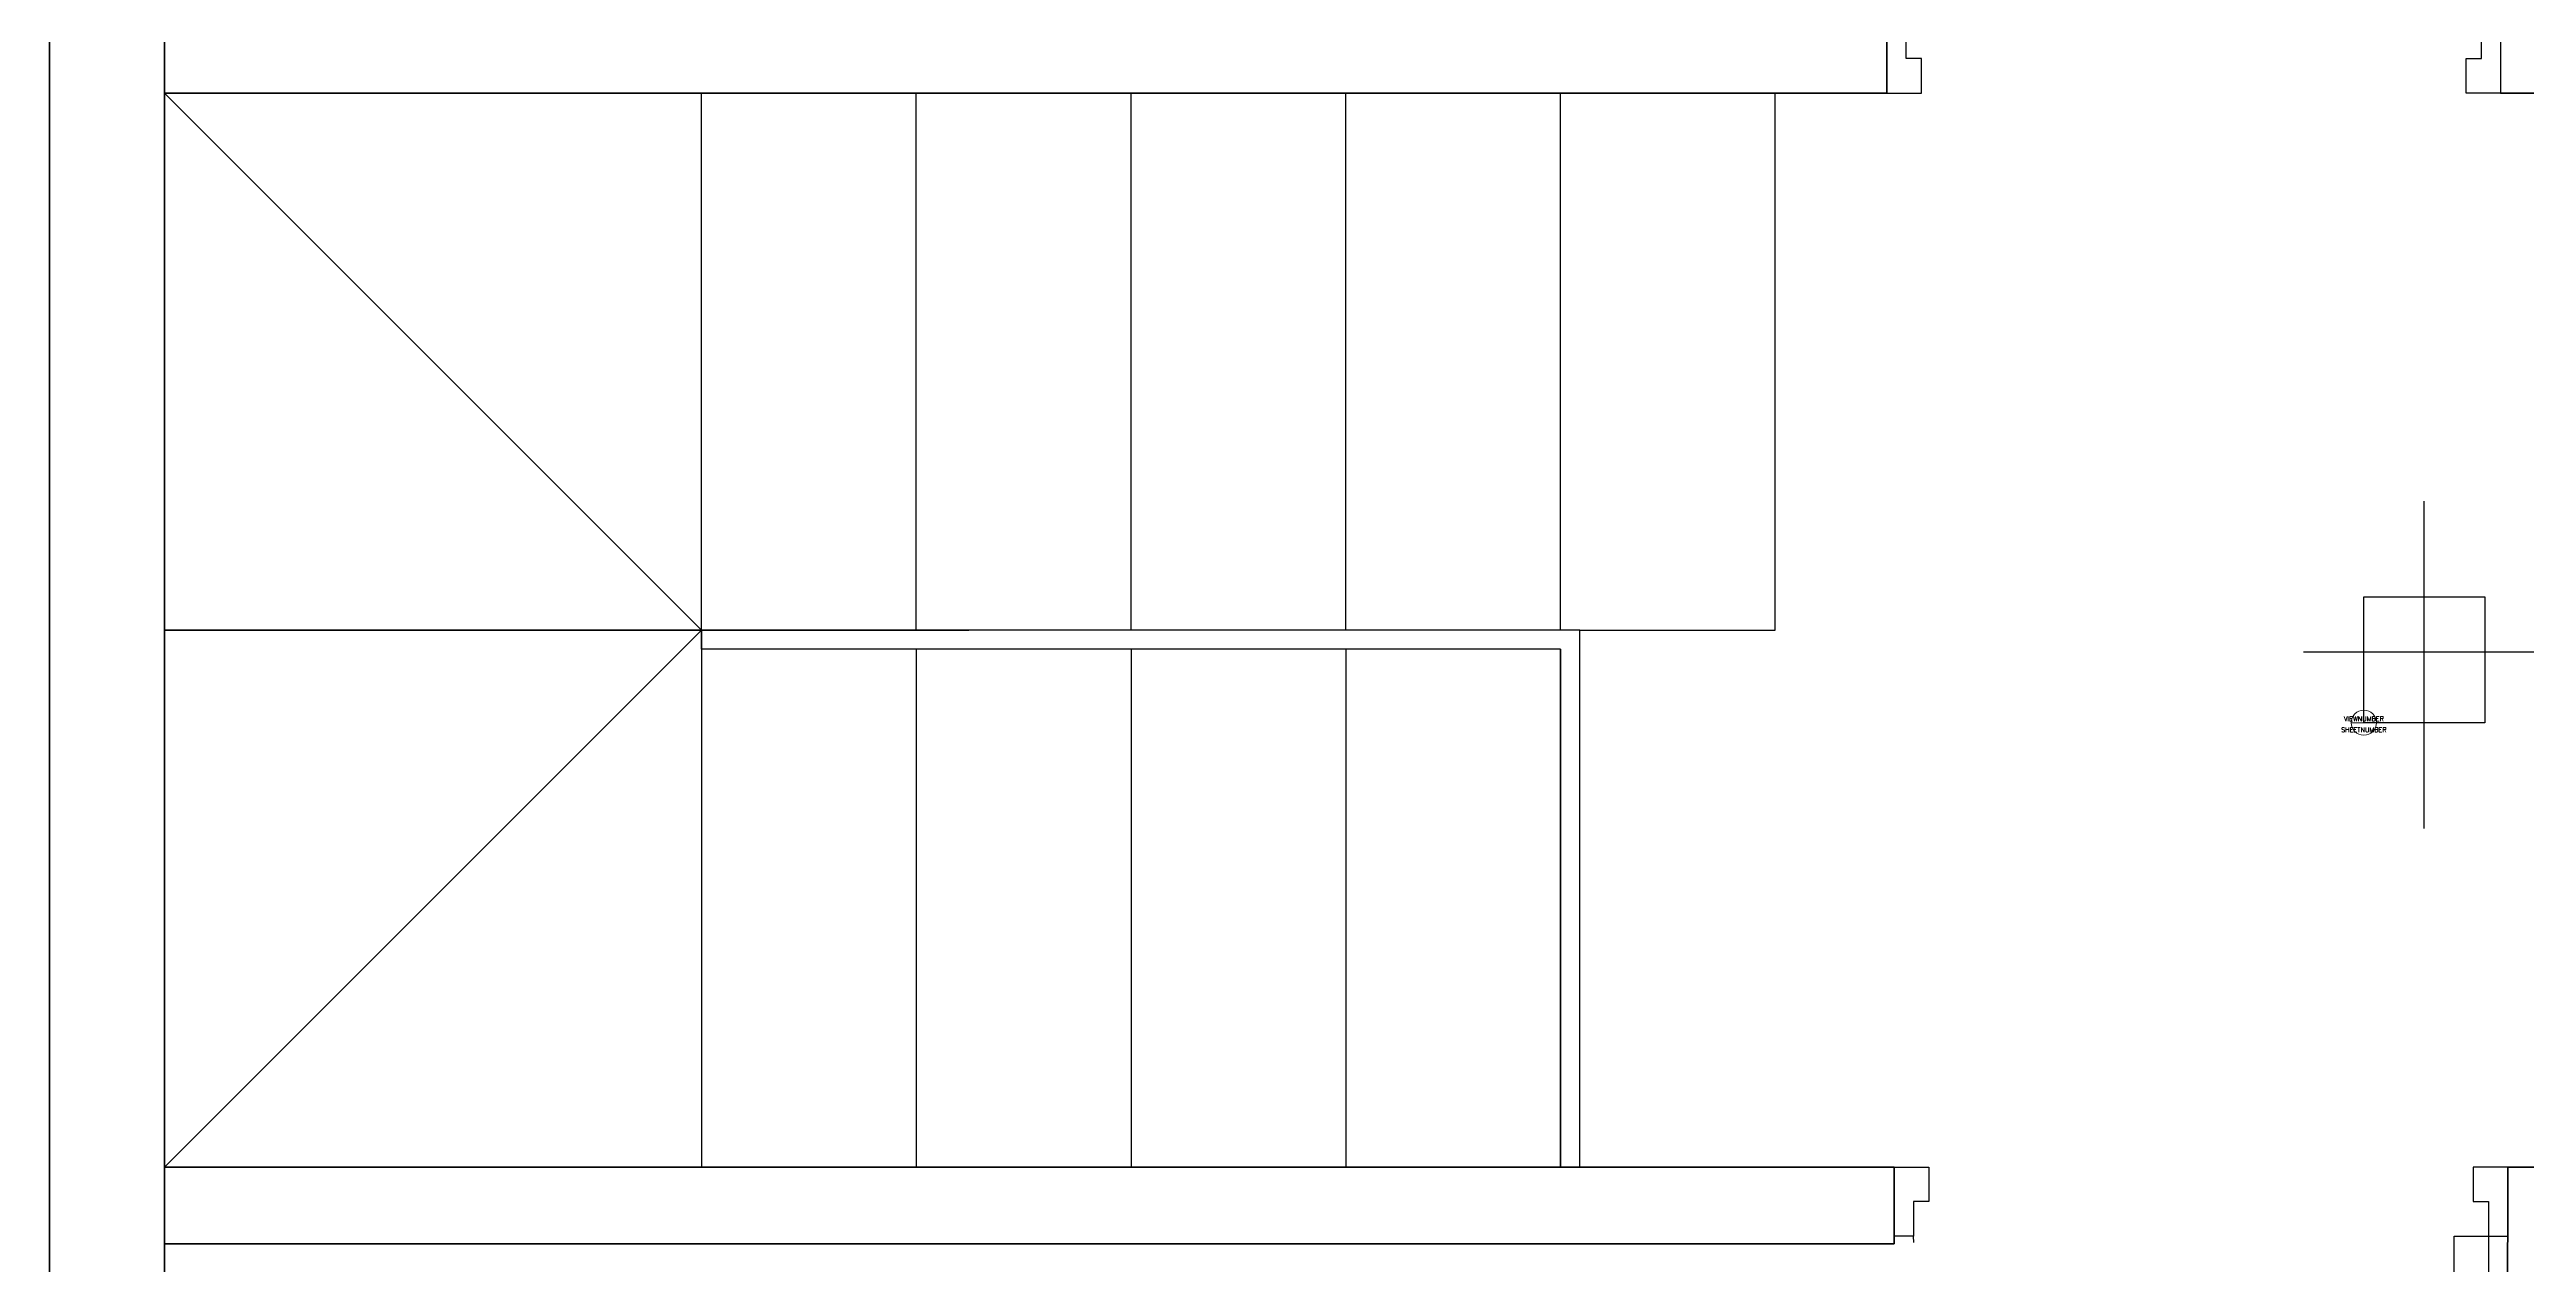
# Model space of a CAD drawing. Header units: millimetres. Extents: x 235.7 to 251.5, y 148.6 to 159.
# Drawn here: x 236.094 to 239.323, y 155.21 to 156.794 of the extents above; entities that cross this region are included whole.
import ezdxf
from ezdxf.enums import TextEntityAlignment as Align

# ---------------------------------------------------------------- set-up
doc = ezdxf.new("R2010")
doc.units = ezdxf.units.MM
doc.linetypes.add('HIDDEN', pattern=[0.375, 0.25, -0.125])
for name, color, linetype, lineweight in [('A-DOOR-FULL', 7, 'Continuous', 25), ('A-FLOR-STRS', 7, 'Continuous', 25), ('A-FURN', 9, 'Continuous', 18), ('A-WALL-FULL-EXTR', 7, 'Continuous', 35), ('A-WALL-FULL-INTR', 7, 'Continuous', 35)]:
    doc.layers.add(name, color=color, linetype=linetype, lineweight=lineweight)
doc.styles.add('E-ROMANS', font='romans.shx', dxfattribs={"width": 0.8})

# ---------------------------------------------------------------- blocks, each defined once
blk = doc.blocks.new('DOOR-75')
for points in [[(-0.07, 0.84), (-0.07, 0.09), (-0.025, 0.09), (-0.025, 0.84), (-0.07, 0.84)], [(-0.775, 0.09), (-0.8, 0.09), (-0.8, 0), (-0.755, 0), (-0.755, 0.045), (-0.775, 0.045), (-0.775, 0.09)], [(-0.025, 0.09), (0, 0.09), (0, 0), (-0.045, 0), (-0.045, 0.045), (-0.025, 0.045), (-0.025, 0.09)]]:
    blk.add_lwpolyline(points)
at = {"linetype": 'HIDDEN'}
blk.add_arc((-0.0225, 0.089), 0.7525, 93.6181, 179.9249, dxfattribs=at)
blk = doc.blocks.new('_DetailCallout')
at = {"color": 0, "linetype": 'ByBlock', "lineweight": -2, "transparency": 16777216}
blk.add_line((8, 0), (-8, 0), dxfattribs=at)
blk.add_circle((0, 0), 8, dxfattribs=at)
at = {"color": 0, "transparency": 16777216, "style": 'E-ROMANS'}
for tag, p in [('VIEWNUMBER', (0, 1)), ('SHEETNUMBER', (0, -6))]:
    blk.add_attdef(tag, text='', height=3, dxfattribs=at).set_placement(p, align=Align.CENTER)

msp = doc.modelspace()

# ---------------------------------------------------------------- linework, layer by layer
for points in [[(239.19, 155.7783), (239.19, 156.0801), (239.19, 156.2048)], [(239.7547, 156.008), (239.19, 156.008), (239.0324, 156.008)]]:
    msp.add_lwpolyline(points)
msp.add_lwpolyline([(239.2688, 155.9161), (239.1112, 155.9161), (239.1112, 156.0801), (239.2688, 156.0801)], close=True)
at = {"layer": 'A-FLOR-STRS'}
for p, q in [((236.9439, 156.0368), (236.2439, 156.7368)), ((236.9439, 156.0368), (236.9439, 156.7368)), ((237.2239, 156.0368), (237.2239, 156.7368)), ((237.5039, 156.0368), (237.5039, 156.7368)), ((237.7839, 156.0368), (237.7839, 156.7368)), ((238.0639, 156.0368), (238.0639, 156.7368)), ((238.3439, 156.0368), (238.3439, 156.7368)), ((236.9439, 156.0368), (236.2439, 156.0368)), ((236.2439, 156.0368), (237.2924, 156.0368)), ((236.9439, 156.0368), (236.2439, 155.3368)), ((236.9439, 156.0368), (236.9439, 155.3368)), ((236.9439, 156.0118), (236.9439, 156.0368)), ((237.2239, 156.0118), (237.2239, 155.3368)), ((237.5039, 156.0118), (237.5039, 155.3368)), ((237.7839, 156.0118), (237.7839, 155.3368)), ((238.0639, 156.0118), (238.0639, 155.3368)), ((238.0889, 156.0368), (238.3439, 156.0368))]:
    msp.add_line(p, q, dxfattribs=at)
for points in [[(238.0889, 155.3368), (238.0889, 156.0368), (236.9439, 156.0368)], [(238.0639, 155.3368), (238.0639, 156.0118), (236.9439, 156.0118)]]:
    msp.add_lwpolyline(points, dxfattribs=at)
at = {"layer": 'A-WALL-FULL-EXTR'}
for p, q in [((236.0939, 152.5368), (236.0939, 158.5368)), ((236.2439, 155.3368), (236.2439, 156.8368)), ((236.2439, 152.6868), (236.2439, 155.3368))]:
    msp.add_line(p, q, dxfattribs=at)
at = {"layer": 'A-WALL-FULL-INTR'}
for p, q in [((238.4894, 156.8368), (238.4894, 156.7368)), ((238.4894, 156.7368), (236.2439, 156.7368)), ((239.2894, 156.7368), (239.4439, 156.7368)), ((238.4989, 155.3368), (236.2439, 155.3368)), ((239.2939, 152.6868), (239.2989, 155.3368)), ((239.2989, 155.3368), (239.4439, 155.3368)), ((238.4989, 155.2368), (236.2439, 155.2368))]:
    msp.add_line(p, q, dxfattribs=at)
msp.add_lwpolyline([(238.4989, 155.3368), (238.4989, 155.2368)], dxfattribs=at)

# ---------------------------------------------------------------- block references
at = {"layer": 'A-DOOR-FULL', "linetype": 'Continuous'}
msp.add_blockref('DOOR-75', (239.2894, 156.7368), dxfattribs=at)
at = {"layer": 'A-DOOR-FULL', "xscale": -1, "rotation": 180}
msp.add_blockref('DOOR-75', (239.2989, 155.3368), dxfattribs=at)
at = {"layer": 'A-FURN', "xscale": 0.002049064521484382, "yscale": 0.002049064521484382, "zscale": 0.002049064521484382}
msp.add_blockref('_DetailCallout', (239.1112, 155.9161), dxfattribs=at).add_auto_attribs({'VIEWNUMBER': 'VIEWNUMBER', 'SHEETNUMBER': 'SHEETNUMBER'})

doc.saveas('drawing.dxf')
